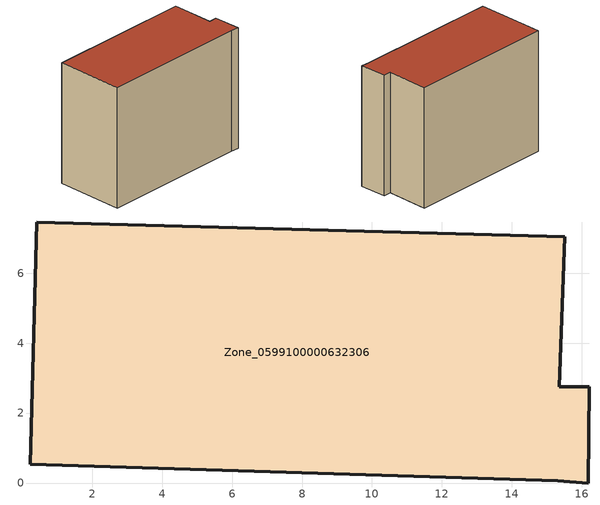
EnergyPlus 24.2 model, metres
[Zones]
Zone_0599100000632306
 floor ground (C_G): 0.23,0.53 0.41,7.46 15.51,7.04 15.36,2.75 16.21,2.75 16.18,0 15.31,0.07 z0
 wall outside (C_F): 16.18,0 16.21,2.75 15.36,2.75 15.51,7.04 0.41,7.46 0.23,0.53 15.31,0.07 16.18,0 z0:12.49
 roof outside (C_R): 0.41,7.46 0.23,0.53 15.31,0.07 16.18,0 16.21,2.75 15.36,2.75 15.51,7.04 z12.49
[BUILDING]
Pand.0599100000632306: North Axis=0; Terrain=City; Loads Convergence Tolerance Value=0.04; Temperature Convergence Tolerance Value=0.4; Solar Distribution=FullExterior; Maximum Number of Warmup Days=25; Minimum Number of Warmup Days=1
[Site:Location]
Rotterdam.The.Hague.AP_ZH_NLD Design_Conditions: Latitude=51.96; Longitude=4.45; Time Zone=1; Elevation=-4.5
[SITE:GROUNDTEMPERATURE:BUILDINGSURFACE]
18, 18, 18, 18, 18, 18, 18, 18, 18, 18, 18, 18
[MATERIAL] Thermal Absorptance=0.9; Solar Absorptance=0.7; Visible Absorptance=0.7
Name | Roughness | Thickness | Conductivity | Density | Specific Heat
G.TI.1946 | MediumSmooth | 0.15 | 1 | 540 | 1210
F.TI.1946 | Rough | 0.3 | 0.857143 | 1920 | 840
R.TI.1946 | MediumRough | 0.2 | 0.1 | 1500 | 1000
[CONSTRUCTION]
C_G: G.TI.1946
C_F: F.TI.1946
C_R: R.TI.1946
[ZONE]
Zone_0599100000632306: Type=1; Multiplier=1; Ceiling Height=Autocalculate; Volume=Autocalculate; Floor Area=autocalculate; Part of Total Floor Area=Yes
[ZONEINFILTRATION:DESIGNFLOWRATE]
Infil_Zone_0599100000632306: Zone or ZoneList or Space or SpaceList=Zone_0599100000632306; Schedule=AlwaysOn; Design Flow Rate Calculation Method=Flow/Area; Flow Rate per Floor Area=0.003; Constant Term Coefficient=1; Temperature Term Coefficient=0; Velocity Term Coefficient=0; Velocity Squared Term Coefficient=0
[HVACTEMPLATE:ZONE:IDEALLOADSAIRSYSTEM]
Zone_0599100000632306: Maximum Heating Supply Air Temperature=50; Minimum Cooling Supply Air Temperature=13; Maximum Heating Supply Air Humidity Ratio=0.0156; Minimum Cooling Supply Air Humidity Ratio=0.0077; Heating Limit=NoLimit; Cooling Limit=NoLimit; Dehumidification Control Type=ConstantSensibleHeatRatio; Cooling Sensible Heat Ratio=0.7; Dehumidification Setpoint=60; Humidification Control Type=None; Humidification Setpoint=30; Outdoor Air Method=None; Outdoor Air Flow Rate per Person=0.00944; Outdoor Air Flow Rate per Zone Floor Area=0; Outdoor Air Flow Rate per Zone=0; Demand Controlled Ventilation Type=None; Outdoor Air Economizer Type=NoEconomizer; Heat Recovery Type=None; Sensible Heat Recovery Effectiveness=0.7; Latent Heat Recovery Effectiveness=0.65
[ZONECONTROL:THERMOSTAT]
ThermostatControl_Zone_0599100000632306: Zone or ZoneList=Zone_0599100000632306; Control Type Schedule=DualSetpointControlType; Control 1=Thermostat_Zone_0599100000632306; Temperature Difference Between Cutout And Setpoint=0
[THERMOSTATSETPOINT:DUALSETPOINT]
Thermostat_Zone_0599100000632306: Heating Setpoint Temperature Schedule=HeatingSetpoint_Zone_0599100000632306; Cooling Setpoint Temperature Schedule=CoolingSetpoint_Zone_0599100000632306
[SCHEDULE:COMPACT]
HeatingSetpoint_Zone_0599100000632306: Through: 12/31, For: AllDays, Until: 24:00, 21
CoolingSetpoint_Zone_0599100000632306: Through: 12/31, For: AllDays, Until: 24:00, 24
DualSetpointControlType: Through: 12/31, For: AllDays, Until: 24:00, 4
AlwaysOn: Through: 12/31, For: AllDays, Until: 24:00, 1
